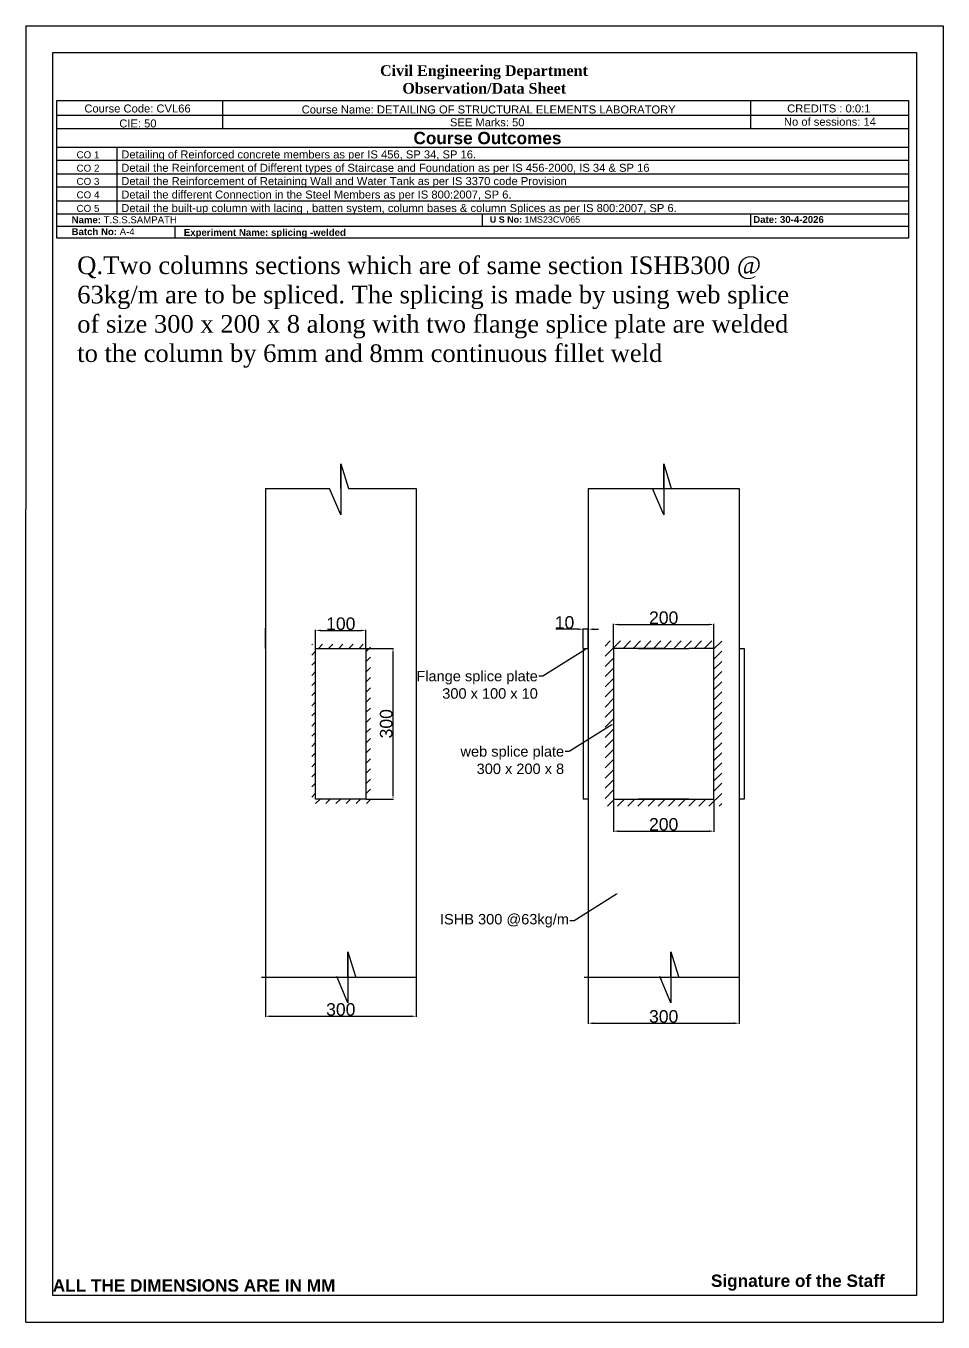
# Model space of a CAD drawing. Header units: millimetres. Extents: x 868 to 41290, y -4185 to 3706.
# Drawn here: x 37602 to 39428, y -2347 to 234 of the extents above; entities that cross this region are included whole.
import ezdxf
from ezdxf import colors
from ezdxf.entities.mleader import LeaderData, LeaderLine
from ezdxf.math import Vec2, Vec3

# ---------------------------------------------------------------- set-up
doc = ezdxf.new("R2010")
doc.units = ezdxf.units.MM
doc.styles.get("Standard").update_dxf_attribs({"font": 'arial.ttf'})
doc.dimstyles.new('ISO-25', dxfattribs={"dimtxt": 25, "dimasz": 10, "dimexe": 1.25, "dimexo": 0.625, "dimtad": 1, "dimdsep": 46, "dimtxsty": 'Standard', "dimcen": 2.5, "dimadec": 0, "dimazin": 0, "dimtfac": 1, "dimtmove": 0, "dimatfit": 3, "dimfxl": 1, "dimarcsym": 0})
pattern_1 = [(45, (94625.763, 19550.541), (-10.102788, 10.102788), [])]

# ---------------------------------------------------------------- blocks, each defined once
blk = doc.blocks.new('*D188')
at = {"color": 0, "lineweight": -2, "transparency": 16777216}
for p, q in [((38179.1, -1004.8), (38179.1, -968.4)), ((38189.1, -969.7), (38269.1, -969.7)), ((38279.1, -1004.8), (38279.1, -968.4))]:
    blk.add_line(p, q, dxfattribs=at)
for points in [[(38189.1, -968), (38189.1, -971.3), (38179.1, -969.7)], [(38269.1, -968), (38269.1, -971.3), (38279.1, -969.7)]]:
    blk.add_solid(points, dxfattribs=at)
at = {"layer": 'Defpoints', "color": 0, "lineweight": -2, "transparency": 16777216}
for p in [(38279.1, -969.7), (38179.1, -1005.4), (38279.1, -1005.4)]:
    blk.add_point(p, dxfattribs=at)
at = {"color": 0, "lineweight": -2, "transparency": 16777216, "insert": (38229.1, -956.3), "char_height": 25, "attachment_point": 5}
blk.add_mtext('100', dxfattribs=at)
blk = doc.blocks.new('*D189')
at = {"color": 0, "lineweight": -2, "transparency": 16777216}
for p, q in [((38279.7, -1005.4), (38334.3, -1005.4)), ((38333, -1015.4), (38333, -1295.4)), ((38279.7, -1305.4), (38334.3, -1305.4))]:
    blk.add_line(p, q, dxfattribs=at)
for points in [[(38331.4, -1015.4), (38334.7, -1015.4), (38333, -1005.4)], [(38331.4, -1295.4), (38334.7, -1295.4), (38333, -1305.4)]]:
    blk.add_solid(points, dxfattribs=at)
at = {"layer": 'Defpoints', "color": 0, "lineweight": -2, "transparency": 16777216}
for p in [(38279.1, -1005.4), (38279.1, -1305.4), (38333, -1305.4)]:
    blk.add_point(p, dxfattribs=at)
at = {"color": 0, "lineweight": -2, "transparency": 16777216, "insert": (38319.6, -1155.4), "char_height": 25, "attachment_point": 5, "rotation": 90}
blk.add_mtext('300', dxfattribs=at)
blk = doc.blocks.new('*D190')
at = {"color": 0, "lineweight": -2, "transparency": 16777216}
for p, q in [((38771.7, -1306), (38771.7, -1370.5)), ((38971.7, -1306), (38971.7, -1370.5)), ((38781.7, -1369.2), (38961.7, -1369.2))]:
    blk.add_line(p, q, dxfattribs=at)
for points in [[(38781.7, -1367.5), (38781.7, -1370.9), (38771.7, -1369.2)], [(38961.7, -1367.5), (38961.7, -1370.9), (38971.7, -1369.2)]]:
    blk.add_solid(points, dxfattribs=at)
at = {"layer": 'Defpoints', "color": 0, "lineweight": -2, "transparency": 16777216}
for p in [(38771.7, -1305.4), (38971.7, -1305.4), (38971.7, -1369.2)]:
    blk.add_point(p, dxfattribs=at)
at = {"color": 0, "lineweight": -2, "transparency": 16777216, "insert": (38871.7, -1355.8), "char_height": 25, "attachment_point": 5}
blk.add_mtext('200', dxfattribs=at)
blk = doc.blocks.new('*D191')
at = {"color": 0, "lineweight": -2, "transparency": 16777216}
for p, q in [((38771.7, -1004.8), (38771.7, -956.6)), ((38781.7, -957.8), (38961.7, -957.8)), ((38971.7, -1004.8), (38971.7, -956.6))]:
    blk.add_line(p, q, dxfattribs=at)
for points in [[(38781.7, -956.2), (38781.7, -959.5), (38771.7, -957.8)], [(38961.7, -956.2), (38961.7, -959.5), (38971.7, -957.8)]]:
    blk.add_solid(points, dxfattribs=at)
at = {"layer": 'Defpoints', "color": 0, "lineweight": -2, "transparency": 16777216}
for p in [(38971.7, -957.8), (38771.7, -1005.4), (38971.7, -1005.4)]:
    blk.add_point(p, dxfattribs=at)
at = {"color": 0, "lineweight": -2, "transparency": 16777216, "insert": (38871.7, -944.4), "char_height": 25, "attachment_point": 5}
blk.add_mtext('200', dxfattribs=at)
blk = doc.blocks.new('*D192')
at = {"color": 0, "lineweight": -2, "transparency": 16777216}
for p, q in [((38701.7, -967.2), (38657.1, -967.2)), ((38711.7, -1004.8), (38711.7, -966)), ((38721.7, -967.2), (38711.7, -967.2)), ((38721.7, -1004.8), (38721.7, -966)), ((38731.7, -967.2), (38741.7, -967.2))]:
    blk.add_line(p, q, dxfattribs=at)
for points in [[(38701.7, -965.6), (38701.7, -968.9), (38711.7, -967.2)], [(38731.7, -965.6), (38731.7, -968.9), (38721.7, -967.2)]]:
    blk.add_solid(points, dxfattribs=at)
at = {"layer": 'Defpoints', "color": 0, "lineweight": -2, "transparency": 16777216}
for p in [(38711.7, -967.2), (38711.7, -1005.4), (38721.7, -1005.4)]:
    blk.add_point(p, dxfattribs=at)
at = {"color": 0, "lineweight": -2, "transparency": 16777216, "insert": (38674.4, -953.9), "char_height": 25, "attachment_point": 5}
blk.add_mtext('10', dxfattribs=at)
blk = doc.blocks.new('*D193')
at = {"color": 0, "lineweight": -2, "transparency": 16777216}
for p, q in [((38079.1, -1660.8), (38079.1, -1739)), ((38379.1, -1660.8), (38379.1, -1739)), ((38089.1, -1737.7), (38369.1, -1737.7))]:
    blk.add_line(p, q, dxfattribs=at)
for points in [[(38089.1, -1736.1), (38089.1, -1739.4), (38079.1, -1737.7)], [(38369.1, -1736.1), (38369.1, -1739.4), (38379.1, -1737.7)]]:
    blk.add_solid(points, dxfattribs=at)
at = {"layer": 'Defpoints', "color": 0, "lineweight": -2, "transparency": 16777216}
for p in [(38079.1, -1660.1), (38379.1, -1660.1), (38379.1, -1737.7)]:
    blk.add_point(p, dxfattribs=at)
at = {"color": 0, "lineweight": -2, "transparency": 16777216, "insert": (38229.1, -1724.3), "char_height": 25, "attachment_point": 5}
blk.add_mtext('300', dxfattribs=at)
blk = doc.blocks.new('*D194')
at = {"color": 0, "lineweight": -2, "transparency": 16777216}
for p, q in [((38721.7, -1660.8), (38721.7, -1752.8)), ((39021.7, -1660.8), (39021.7, -1752.8)), ((38731.7, -1751.6), (39011.7, -1751.6))]:
    blk.add_line(p, q, dxfattribs=at)
for points in [[(38731.7, -1749.9), (38731.7, -1753.3), (38721.7, -1751.6)], [(39011.7, -1749.9), (39011.7, -1753.3), (39021.7, -1751.6)]]:
    blk.add_solid(points, dxfattribs=at)
at = {"layer": 'Defpoints', "color": 0, "lineweight": -2, "transparency": 16777216}
for p in [(38721.7, -1660.1), (39021.7, -1660.1), (39021.7, -1751.6)]:
    blk.add_point(p, dxfattribs=at)
at = {"color": 0, "lineweight": -2, "transparency": 16777216, "insert": (38871.7, -1738.2), "char_height": 25, "attachment_point": 5}
blk.add_mtext('300', dxfattribs=at)

msp = doc.modelspace()

# ---------------------------------------------------------------- hatches: boundary and pattern name
h = msp.add_hatch()
h.set_pattern_fill('ANSI31', color=256, scale=4.5)
h.set_pattern_definition(pattern_1)
h.paths.add_polyline_path([(38288.222, -997.155), (38171.5, -997.155), (38171.5, -1314.269), (38288.222, -1314.269)])
h.paths.add_polyline_path([(38179.104, -1005.382), (38279.104, -1005.382), (38279.104, -1305.382), (38179.104, -1305.382), (38179.104, -1155.382)], flags=16)
h = msp.add_hatch()
h.set_pattern_fill('ANSI31', color=256, scale=4.5)
h.set_pattern_definition(pattern_1)
h.paths.add_polyline_path([(38987.135, -990.623), (38755.037, -990.623), (38755.037, -1319.351), (38987.135, -1319.351)])
h.paths.add_polyline_path([(38771.697, -1005.382), (38871.697, -1005.382), (38921.697, -1005.382), (38971.697, -1005.382), (38971.697, -1305.382), (38771.697, -1305.382)], flags=16)

# ---------------------------------------------------------------- linework, layer by layer
for p, q in [((37602.487, 233.812), (39427.747, 233.812)), ((37602.487, 233.812), (37602.487, -727.973)), ((39427.747, 233.812), (39427.747, -2346.512)), ((37993.929, 85.655), (37993.929, 29.125)), ((39044.673, 85.655), (39044.673, 29.125)), ((37663.769, 56.308), (39358.874, 56.308)), ((39358.874, 29.125), (37663.769, 29.125)), ((37663.769, -7.367), (39358.874, -7.367)), ((37783.596, -7.367), (37783.596, -34.408)), ((39358.874, -34.408), (37663.769, -34.408)), ((37783.596, -34.408), (37783.596, -60.595)), ((37663.769, -60.595), (39358.874, -60.595)), ((37783.596, -60.595), (37783.596, -87.203)), ((39358.874, -87.203), (37663.769, -87.203)), ((37783.596, -87.203), (37783.596, -114.342)), ((37663.769, -114.342), (39358.874, -114.342)), ((37783.596, -114.342), (37783.596, -140.917)), ((39358.874, -140.917), (37663.769, -140.917)), ((38511.188, -164.644), (38511.188, -140.917)), ((39045.116, -164.644), (39045.116, -140.917)), ((37663.769, -164.644), (39358.874, -164.644)), ((37899.804, -188.824), (37899.804, -164.644)), ((38229.104, -687.06), (38229.104, -637.643)), ((38229.104, -637.643), (38229.104, -739.304)), ((38229.104, -637.643), (38244.302, -687.06)), ((38871.697, -687.06), (38871.697, -637.643)), ((38871.697, -637.643), (38871.697, -739.304)), ((38871.697, -637.643), (38886.894, -687.06)), ((38079.104, -687.06), (38079.104, -1660.127)), ((38079.104, -687.06), (38206.936, -687.06)), ((38079.104, -687.06), (38206.936, -687.06)), ((38229.104, -739.304), (38206.936, -687.06)), ((38244.302, -687.06), (38311.294, -687.06)), ((38244.302, -687.06), (38379.104, -687.06)), ((38348.659, -687.06), (38379.104, -687.06)), ((38379.104, -687.06), (38379.104, -1660.127)), ((38721.697, -687.06), (38721.697, -1660.127)), ((38721.697, -687.06), (38849.528, -687.06)), ((38721.697, -687.06), (38849.528, -687.06)), ((38721.697, -687.06), (38971.697, -687.06)), ((38871.697, -739.304), (38849.528, -687.06)), ((38886.894, -687.06), (38953.886, -687.06)), ((38886.894, -687.06), (39021.697, -687.06)), ((38991.251, -687.06), (39021.697, -687.06)), ((39021.697, -687.06), (39021.697, -1660.127)), ((37602.487, -2346.512), (37602.487, -727.973)), ((38079.104, -1005.382), (38079.104, -965.382)), ((38379.104, -965.382), (38379.104, -1345.382)), ((38721.697, -1005.382), (38721.697, -965.382)), ((39021.697, -965.382), (39021.697, -1345.382)), ((38179.104, -1155.382), (38179.104, -1005.382)), ((38179.104, -1155.382), (38179.104, -1005.382)), ((38179.104, -1005.382), (38279.104, -1005.382)), ((38279.104, -1005.382), (38279.104, -1305.382)), ((38279.104, -1005.382), (38279.104, -1305.382)), ((38711.697, -1005.382), (38721.697, -1005.382)), ((38711.697, -1005.382), (38711.697, -1305.382)), ((38721.697, -1005.382), (38721.697, -1305.382)), ((38871.697, -1005.382), (38771.697, -1005.382)), ((38771.697, -1005.382), (38771.697, -1305.382)), ((38821.697, -1005.382), (38921.697, -1005.382)), ((38971.697, -1005.382), (38921.697, -1005.382)), ((38971.697, -1305.382), (38971.697, -1005.382)), ((39021.697, -1005.382), (39031.697, -1005.382)), ((39031.697, -1005.382), (39031.697, -1305.382)), ((38179.104, -1305.382), (38179.104, -1155.382)), ((38279.104, -1305.382), (38179.104, -1305.382)), ((38721.697, -1305.382), (38711.697, -1305.382)), ((38771.697, -1305.382), (38971.697, -1305.382)), ((38921.697, -1305.382), (38821.697, -1305.382)), ((39031.697, -1305.382), (39021.697, -1305.382)), ((38243.326, -1658.714), (38243.326, -1609.296)), ((38243.326, -1609.296), (38243.326, -1710.958)), ((38243.326, -1609.296), (38258.523, -1658.714)), ((38885.918, -1658.714), (38885.918, -1609.296)), ((38885.918, -1609.296), (38885.918, -1710.958)), ((38885.918, -1609.296), (38901.115, -1658.714)), ((38071.104, -1660.127), (38311.294, -1660.127)), ((38243.326, -1710.958), (38221.158, -1658.714)), ((38311.294, -1660.127), (38348.659, -1660.127)), ((38348.659, -1660.127), (38379.104, -1660.127)), ((38713.697, -1660.127), (38953.886, -1660.127)), ((38885.918, -1710.958), (38863.75, -1658.714)), ((38953.886, -1660.127), (38991.251, -1660.127)), ((38991.251, -1660.127), (39021.697, -1660.127)), ((37602.487, -2346.512), (38747.404, -2346.512)), ((38747.404, -2346.512), (39427.747, -2346.512))]:
    msp.add_line(p, q)
for points in [[(37655.928, 181.048), (39374.629, 181.048), (39374.629, -2293.381), (37655.928, -2293.381)], [(37663.769, 85.655), (39358.874, 85.655), (39358.874, -188.824), (37663.769, -188.824)]]:
    msp.add_lwpolyline(points, close=True)

# ---------------------------------------------------------------- texts
at = {"attachment_point": 1}
for s, width, gutter_width, insert, char_height in [('\\pxqc;{\\fBookman Old Style|b0|i0|c0|p18;\\H1.16667x;         \\fBookman Old Style|b1|i0|c0|p18;\\H1.14285x;       Civil Engineering Department\\P               Observation/Data Sheet}', 806.0808, 79.363, (38051.572, 155.483), 15.872556), ('Course Code: CVL66', 745.68652, 79.635, (37718.818, 77.397), 15.92709), ('CREDITS : 0:0:1', 745.68652, 79.635, (39117.462, 77.499), 15.92709), ('Course Name: DETAILING OF STRUCTURAL ELEMENTS LABORATORY', 745.68652, 79.635, (38151.357, 75.445), 15.92709), ('No of sessions: 14', 745.68652, 79.635, (39111.023, 51.057), 15.92709), ('CIE: 50', 745.68652, 79.635, (37788.241, 47.633), 15.9271), ('SEE Marks: 50', 745.68652, 79.635, (38446.379, 49.853), 15.92709), ('{\\fArial|b1|i0|c0|p34;Course Outcomes}', 745.68652, 79.635, (38373.715, 22.906), 24.48296), ('CO 1', 655.24357, 69.977, (37703.186, -15.704), 13.9953), ('Detailing of Reinforced concrete members as per IS 456, SP 34, SP 16.', 745.68652, 79.635, (37792.297, -14.009), 15.92709), ('CO 2', 655.24357, 69.977, (37703.186, -42.318), 13.9953), ('Detail the Reinforcement of Different types of Staircase and Foundation as per IS 456-2000, IS 34 & SP 16', 1288.52934, 79.635, (37792.297, -40.623), 15.92709), ('CO 3', 655.24357, 69.977, (37703.186, -68.715), 13.9953), ('Detail the Reinforcement of Retaining Wall and Water Tank as per IS 3370 code Provision', 1123.04377, 79.635, (37792.297, -67.02), 15.92709), ('CO 4', 655.24357, 69.977, (37703.186, -95.589), 13.9953), ('Detail the different Connection in the Steel Members as per IS 800:2007, SP 6.', 981.37809, 79.635, (37792.297, -93.893), 15.92709), ('CO 5', 655.24357, 69.977, (37703.186, -122.446), 13.9953), ('Detail the built-up column with lacing , batten system, column bases & column Splices as per IS 800:2007, SP 6.', 1322.37866, 79.635, (37792.297, -120.75), 15.92709), ('{\\fArial|b1|i0|c0|p34;Name: }T.S.S.SAMPATH', 745.68652, 79.635, (37693.342, -145.253), 13.71046), ('{\\fArial|b1|i0|c0|p34;U S No: }1MS23CV065', 745.68652, 79.635, (38525.646, -145.202), 12.73114), ('{\\fArial|b1|i0|c0|p34;Date: 30-4-2026}', 745.68652, 79.635, (39049.913, -144.654), 13.71046), ('{\\fArial|b1|i0|c0|p34;Batch No: }A-4', 745.68652, 79.635, (37693.342, -168.903), 13.71046), ('{\\fArial|b1|i0|c0|p34;Experiment Name: splicing -welded}', 745.68652, 79.635, (37916.723, -170.382), 13.71046), ('{\\fBookman Old Style|b0|i0|c0|p18;Q.Two columns sections which are of same section ISHB300 @ 63kg/m are to be spliced. The splicing is made by using web splice of size 300 x 200 x 8 along with two flange splice plate are welded to the column by 6mm and 8mm continuous fillet weld}', 1420.05684, 10.52, (37704.597, -225.154), 35), ('{\\fArial|b1|i0|c0|p34;ALL THE DIMENSIONS ARE IN MM}', 745.68652, 79.635, (37655.928, -2261.283), 24.48296), ('{\\fArial|b1|i0|c0|p34;Signature of the Staff}', 745.68652, 79.635, (38965.753, -2251.998), 24.48296)]:
    msp.add_mtext_dynamic_manual_height_columns(s, width=width, gutter_width=gutter_width, heights=[0], dxfattribs=dict(at, insert=insert, char_height=char_height))

# ---------------------------------------------------------------- dimensions: what is measured, and where the dimension line sits
at = {"lineweight": -2}
for base, p1, p2, picture, middle in [((38971.697, -957.818), (38771.697, -1005.382), (38971.697, -1005.382), '*D191', (38871.697, -944.428)), ((38279.104, -969.661), (38179.104, -1005.382), (38279.104, -1005.382), '*D188', (38229.104, -956.272)), ((38711.697, -967.246), (38721.697, -1005.382), (38711.697, -1005.382), '*D192', (38674.385, -953.856)), ((38971.697, -1369.208), (38771.697, -1305.382), (38971.697, -1305.382), '*D190', (38871.697, -1355.819)), ((38379.104, -1737.726), (38079.104, -1660.127), (38379.104, -1660.127), '*D193', (38229.104, -1724.329)), ((39021.697, -1751.589), (38721.697, -1660.127), (39021.697, -1660.127), '*D194', (38871.697, -1738.191))]:
    dim = msp.add_linear_dim(base=base, p1=p1, p2=p2, dimstyle='ISO-25', dxfattribs=at)
    dim.commit()
    dim.dimension.update_dxf_attribs({"geometry": picture, "text_midpoint": middle})
dim = msp.add_linear_dim(base=(38333.036, -1305.382), p1=(38279.104, -1005.382), p2=(38279.104, -1305.382), angle=90, dimstyle='ISO-25', dxfattribs=at)
dim.commit()
dim.dimension.update_dxf_attribs({"geometry": '*D189', "text_midpoint": (38319.638, -1155.382)})

# ---------------------------------------------------------------- leaders
ml = msp.add_multileader_mtext('Standard', dxfattribs=at)
ml.set_content('Flange splice plate\\P300 x 100 x 10', color=256)
ml.set_leader_properties()
ml.build(insert=Vec2(0, 0))
ctx = ml.context
ctx.base_point, ctx.char_height, ctx.plane_origin = Vec3(38381.028, -1060.651), 20.76, Vec3(38719.356, -1005.382)
ctx.text_align_type = 2
notes = []
notes.append((ctx, [(0, (1, 1, 0), (38631.272, -1060.651), (-1, 0), 8, [(0, [(38719.356, -1005.382)], 0, [])])]))
ctx.mtext.insert, ctx.mtext.alignment, ctx.mtext.flow_direction = Vec3(38621.272, -1050.087), 3, 5
ml = msp.add_multileader_mtext('Standard', dxfattribs=at)
ml.set_content('web splice plate\\P300 x 200 x 8', color=256)
ml.set_leader_properties()
ml.build(insert=Vec2(0, 0))
ctx = ml.context
ctx.base_point, ctx.char_height, ctx.plane_origin = Vec3(38466.548, -1210.651), 20.76, Vec3(38771.697, -1155.382)
ctx.text_align_type = 2
notes.append((ctx, [(0, (1, 1, 0), (38683.613, -1210.651), (-1, 0), 8, [(0, [(38771.697, -1155.382)], 0, [])])]))
ctx.mtext.insert, ctx.mtext.alignment, ctx.mtext.flow_direction = Vec3(38673.613, -1200.087), 3, 5
ml = msp.add_multileader_mtext('Standard', dxfattribs=at)
ml.set_content('ISHB 300 @63kg/m', color=256)
ml.set_leader_properties()
ml.build(insert=Vec2(0, 0))
ctx = ml.context
ctx.base_point, ctx.char_height, ctx.plane_origin = Vec3(38429.078, -1547.489), 20.76, Vec3(38781.326, -1492.22)
ctx.text_align_type = 2
notes.append((ctx, [(0, (1, 1, 0), (38693.243, -1547.489), (-1, 0), 8, [(0, [(38781.326, -1492.22)], 0, [])])]))
ctx.mtext.insert, ctx.mtext.alignment, ctx.mtext.flow_direction = Vec3(38683.243, -1534.058), 3, 5
for ctx, leaders in notes:
    for number, flags, end, landing, length, lines in leaders:
        leader = LeaderData()
        leader.index, (leader.has_last_leader_line, leader.has_dogleg_vector, leader.attachment_direction) = number, flags
        leader.last_leader_point, leader.dogleg_vector, leader.dogleg_length = Vec3(end), Vec3(landing), length
        for number, points, colour, breaks in lines:
            line = LeaderLine()
            line.index, line.vertices, line.color, line.breaks = number, Vec3.list(points), colors.encode_raw_color(colour), breaks
            leader.lines.append(line)
        ctx.leaders.append(leader)

doc.saveas('drawing.dxf')
